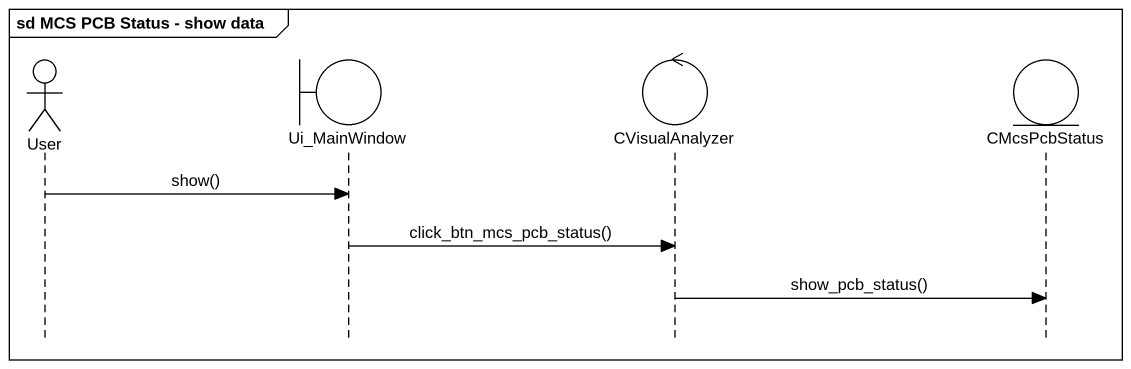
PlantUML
@startuml
mainframe sd MCS PCB Status - show data
hide footbox
actor User
boundary Ui_MainWindow
control CVisualAnalyzer
entity CMcsPcbStatus

User -> Ui_MainWindow : show()
Ui_MainWindow -> CVisualAnalyzer : click_btn_mcs_pcb_status()
CVisualAnalyzer -> CMcsPcbStatus : show_pcb_status()
@enduml
